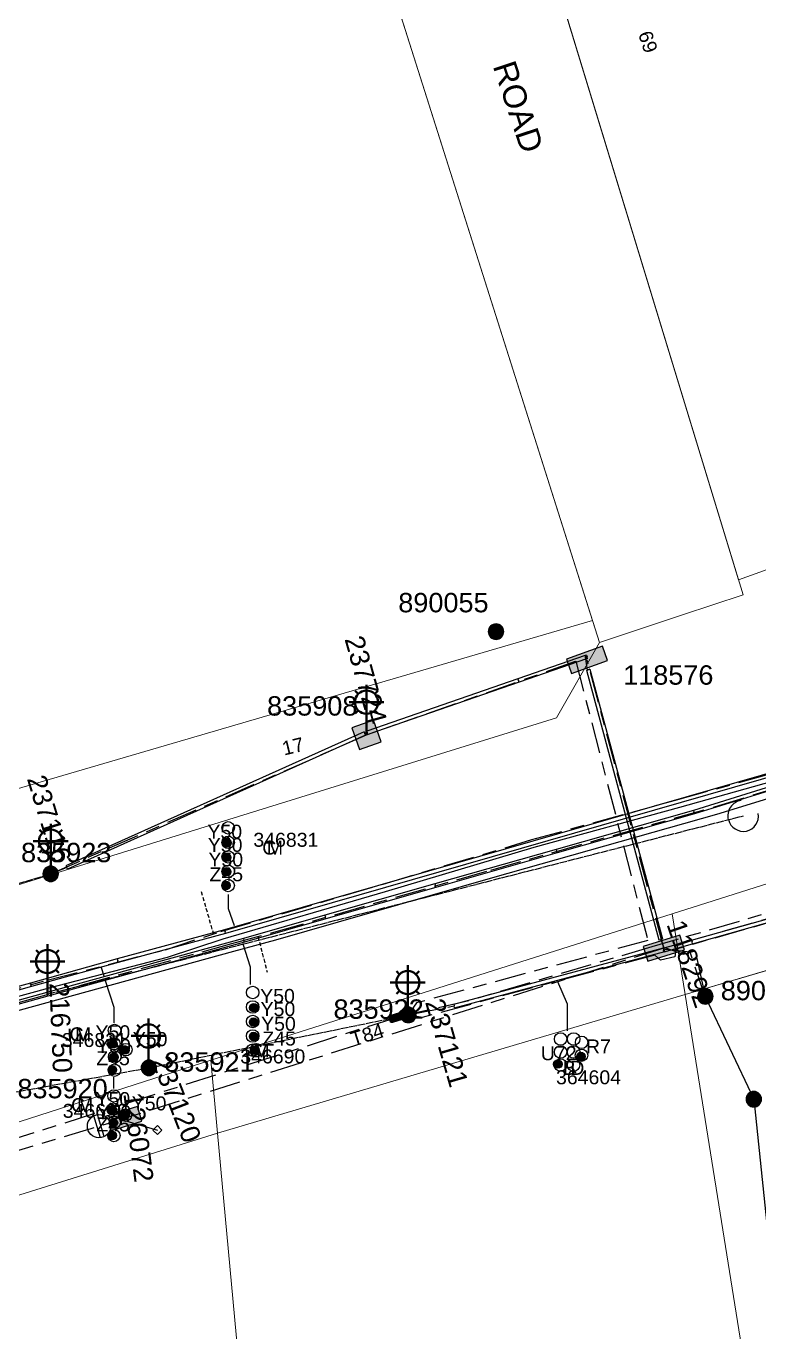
# Model space of a CAD drawing. Header units: metres. Extents: x 303957 to 307239, y 6268736 to 6272503.
# Drawn here: x 305480 to 305574.5, y 6269587.6 to 6269756.1 of the extents above; entities that cross this region are included whole.
import ezdxf
from ezdxf.enums import TextEntityAlignment as Align

# ---------------------------------------------------------------- set-up
doc = ezdxf.new("R2010")
doc.units = ezdxf.units.M
for name, pattern in [('Cable Exist OH', [1, 1, 0]), ('Cable Exist UG', [8.2, 4, -1.2, 1.8, -1.2]), ('DASHED', [0.75, 0.5, -0.25])]:
    doc.linetypes.add(name, pattern=pattern)
doc.layers.get('0').update_dxf_attribs({"color": 6})
doc.layers.add('Cadastre Land Parcels_SP_EXT', color=9, linetype='Continuous', lineweight=5)
doc.layers.add('Cadastre Roads_SP_EXT', color=9, linetype='Continuous', lineweight=5)
for name, color, linetype in [('Duct_SP_EXT', 7, 'Continuous'), ('Equip_HV_EXT', 7, 'Continuous'), ('Equip_LV_EXT', 7, 'Continuous'), ('Equip_SP_SL_EXT', 7, 'Continuous'), ('Mains_HV_EXT', 7, 'Continuous'), ('Mains_HV_MOD', 3, 'Continuous'), ('Mains_LV_EXT', 7, 'Continuous'), ('Mains_SL_EXT', 7, 'Continuous'), ('Mains_SL_MOD', 3, 'Continuous'), ('Mains_TR_EXT', 7, 'Continuous'), ('Services_SP_EXT', 7, 'Continuous'), ('SupportsOH_SP_TR_HV_LV_SL_EXT', 7, 'Continuous'), ('SupportsUG_SP_LV_EXT', 7, 'Continuous'), ('SupportsUG_SP_LV_SL_EXT', 7, 'Continuous'), ('Trench_SP_EXT', 7, 'Continuous')]:
    doc.layers.add(name, color=color, linetype=linetype)
doc.layers.add('UNKNOWN_FEATURES', color=1, linetype='DASHED', plot=False)
doc.styles.add('COLUMN_LABEL', font='arial.ttf')
doc.styles.add('iecARIAL', font='arial.ttf', dxfattribs={"height": 2})
doc.styles.add('POLE_LABEL', font='arial.ttf')
doc.styles.get("Standard").update_dxf_attribs({"font": 'arial.ttf'})
doc.linetypes.add('Cable P UG', pattern='A,6,-0.5,["P",Standard,S=1.7,R=0,X=0.5,Y=-1],-2.9', length=9.4)

# ---------------------------------------------------------------- blocks, each defined once
blk = doc.blocks.new('COLUMN_EXT')
blk.add_hatch(color=256).paths.add_polyline_path([(-1.49, 1.48), (-1.49, -1.49), (1.48, -1.49), (1.48, 1.48)])
blk.add_lwpolyline([(-1.49, -1.49), (1.48, -1.49), (1.48, 1.48), (-1.49, 1.48)], close=True)
for tag, height, style, flags, p in [('ASSET_NUM', 2.5, 'COLUMN_LABEL', 8, (2, 2)), ('STRUCTURE_PLANT_NUMBER', 0.2, 'POLE_LABEL', 9, (1.81, 0.03)), ('STREET_CODE', 0.2, 'COLUMN_LABEL', 9, (1.81, -0.2))]:
    blk.add_attdef(tag, text='', height=height, dxfattribs=dict(style=style, flags=flags)).set_placement(p, align=Align.MIDDLE_LEFT)
at = {"flags": 9}
for tag, p in [('COLUMN_TYPE', (1.81, -0.4)), ('OWNED_BY', (1.81, -0.6)), ('STATE', (1.81, -0.8)), ('USAGE', (1.81, -1)), ('STREETNAME', (1.81, -1.6)), ('LEGEND', (1.81, -1.2)), ('LOCATION', (1.81, -1.4)), ('SUBURB', (1.81, -1.8)), ('NOTES', (1.81, -2))]:
    blk.add_attdef(tag, text='', height=0.2, dxfattribs=at).set_placement(p, align=Align.MIDDLE_LEFT)
at = {"flags": 1}
blk.add_attdef('Z', (1.81, -2.35), '', height=0.2, dxfattribs=at)
blk = doc.blocks.new('PILLAR_EXT')
blk.add_hatch(color=256).paths.add_polyline_path([(-2.475, 0.99), (-2.475, -0.99), (2.475, -0.99), (2.475, 0.99)])
blk.add_lwpolyline([(-2.475, -0.99), (2.475, -0.99), (2.475, 0.99), (-2.475, 0.99)], close=True)
at = {"style": 'iecARIAL', "flags": 8}
blk.add_attdef('ASSET_NUM', (1.5, 3.5), '', height=2.5, dxfattribs=at)
for tag, p, flags in [('OWNED_BY', (0, -0.2), 9), ('STATE', (0, -0.4), 9), ('SUPPORT_TYPE', (0, -0.6), 9), ('STREETNAME', (0, -1.8), 9), ('USAGE', (0, -0.8), 9), ('LEGEND', (0, -1), 9), ('LOCATION', (0, -1.2), 9), ('NOTES', (0, -1.4), 9), ('PARENT', (0, -1.6), 9), ('SUBURB', (0, -2), 1)]:
    blk.add_attdef(tag, p, '', height=0.2, dxfattribs=dict(flags=flags))
blk = doc.blocks.new('DUCT_EXT')
blk.add_circle((0, 0.8), 0.8)
at = {"flags": 1}
blk.add_attdef('Z', (0, 0), '', height=0.2, dxfattribs=at)
at = {"flags": 9}
for tag, p in [('DUCT_CODE', (0, 0)), ('XSECT_TYPE', (0, -0.2)), ('STATE', (0, -0.6)), ('FB_REFERENCE', (0, -0.4)), ('NOTES', (0, -0.8))]:
    blk.add_attdef(tag, text='', height=0.2, dxfattribs=at).set_placement(p, align=Align.MIDDLE_LEFT)
blk = doc.blocks.new('SL_LANTERN_EXT')
at = {"lineweight": 40}
for p, q in [((-1.46, 5.68), (-1.06, 5.28)), ((0, 1.97), (0, 6.47)), ((1.46, 5.68), (1.06, 5.28)), ((-2.25, 4.22), (2.25, 4.22)), ((-1.46, 2.76), (-1.06, 3.16)), ((0, 0), (0, 2.72)), ((1.46, 2.76), (1.06, 3.16))]:
    blk.add_line(p, q, dxfattribs=at)
blk.add_circle((0, 4.22), 1.5, dxfattribs=at)
at = {"style": 'iecARIAL', "flags": 8}
blk.add_attdef('ASSET_NUM', (1.5, 1.5), '', height=2.5, dxfattribs=at)
for tag, p, height, flags in [('OPERATING_VOLTAGE', (0.98, -1.65), 0.2, 9), ('ORIENTATION', (0.98, -1.85), 0.2, 9), ('CONSTRUCTED_VOLTAGE', (0.98, -0.65), 0.2, 9), ('CONTROL_TYPE', (0.98, -0.85), 0.2, 9), ('LANTERN_PURPOSE', (0.98, -1.05), 0.2, 9), ('LANTERN_TYPE', (0.98, -1.25), 0.2, 9), ('NO_PHASES', (0.98, -1.45), 0.2, 9), ('LNUMBER', (2.18, -3.25), 2.5, 8), ('OWNED_BY', (0.98, -2.05), 0.2, 9), ('STATE', (0.98, -2.25), 0.2, 9), ('USAGE', (0.98, -2.45), 0.2, 9), ('CEXIST', (0.98, -2.65), 0.2, 9), ('CNEW', (0.98, -2.85), 0.2, 9), ('CNUMBER', (0.98, -3.05), 0.2, 9), ('CREMOVE', (0.98, -3.25), 0.2, 9), ('CREPLACE', (0.98, -3.45), 0.2, 9), ('LKINGHEIGHT', (0.98, -3.65), 0.2, 9), ('LBRACKET', (0.98, -3.85), 0.2, 9), ('LBRACKETVOCAB', (0.98, -4.05), 0.2, 9), ('LCATEGORY', (0.98, -4.25), 0.2, 9), ('LCHARGE1', (0.98, -4.45), 0.2, 9), ('LCHARGE1PERCENT', (0.98, -4.65), 0.2, 9), ('LCHARGE2', (0.98, -4.85), 0.2, 9), ('LCHARGE2PERCENT', (0.98, -5.05), 0.2, 9), ('LCHARGE3', (0.98, -5.25), 0.2, 9), ('LCHARGE3PERCENT', (0.98, -5.45), 0.2, 9), ('LEXIST', (0.98, -5.65), 0.2, 9), ('LLAMP', (0.98, -5.85), 0.2, 9), ('LLAMPVOCAB', (0.98, -6.05), 0.2, 9), ('LMAST', (0.98, -6.25), 0.2, 9), ('LMASTVOCAB', (0.98, -6.45), 0.2, 9), ('LNEW', (0.98, -6.65), 0.2, 9), ('LANTNUMBER', (0.98, -6.85), 0.2, 9), ('LOUTREACH', (0.98, -7.25), 0.2, 9), ('LOUTREACHVOCAB', (0.98, -7.45), 0.2, 9), ('LRATECODE', (0.98, -7.65), 0.2, 9), ('LREMOVE', (0.98, -7.85), 0.2, 9), ('LREPLACE', (0.98, -8.05), 0.2, 9), ('LTYPE', (0.98, -8.25), 0.2, 9), ('LTYPEVOCAB', (0.98, -8.45), 0.2, 9), ('STREETNAME', (0.98, -9.25), 0.2, 9), ('SUBURB', (0.98, -9.45), 0.2, 1), ('LEGEND', (0.98, -8.65), 0.2, 9), ('LOCATION', (0.98, -8.85), 0.2, 9), ('NOTES', (0.98, -9.05), 0.2, 9)]:
    blk.add_attdef(tag, p, '', height=height, dxfattribs=dict(flags=flags))
blk = doc.blocks.new('CCP_EXT')
at = {"flags": 9}
for tag, p in [('LIFE_SUPPORT', (0, -1.6)), ('STATE', (0, -1.8)), ('NOTES', (0, -2))]:
    blk.add_attdef(tag, text='', height=0.2, dxfattribs=at).set_placement(p, align=Align.MIDDLE_LEFT)
blk.add_wipeout([(0, 0.57), (0.57, 0), (0, -0.57), (-0.57, 0)])
blk.add_lwpolyline([(-0.57, 0), (0, 0.57), (0.57, 0), (0, -0.57), (-0.57, 0)])
at = {"flags": 1}
blk.add_attdef('Z', (0, 0), '', height=0.2, dxfattribs=at)
at = {"flags": 9}
for tag, p in [('CCP_TYPE', (0, 0)), ('CONSTRUCTED_VOLTAGE', (0, -0.2)), ('OPERATING_VOLTAGE', (0, -0.6)), ('ORIENTATION', (0, -0.8)), ('OWNED_BY', (0, -1)), ('NO_PHASES', (0, -0.4)), ('USAGE', (0, -1.2)), ('LEGEND', (0, -1.4))]:
    blk.add_attdef(tag, text='', height=0.2, dxfattribs=at).set_placement(p, align=Align.MIDDLE_LEFT)
blk = doc.blocks.new('POLE_EXT')
blk.add_hatch(color=256).paths.add_polyline_path([(-1, 0, 1), (1, 0, 1)])
blk.add_lwpolyline([(-1, 0, 1), (1, 0, 1)], format="xyb", close=True)
for tag, height, flags, p in [('pNumber', 2.5, 8, (-17.84, 2.07)), ('OWNED_BY', 0.2, 9, (1.35, -0.4)), ('SPECIAL_USE', 0.2, 9, (1.35, -0.8)), ('STATE', 0.2, 9, (1.35, -1)), ('cLV', 0.2, 9, (1.35, -1.4)), ('hDepth', 0.2, 9, (1.35, -1.6)), ('PARENT', 0.2, 9, (1.35, -0.6)), ('USAGE', 0.2, 9, (1.35, -1.2)), ('hDia', 0.2, 9, (1.35, -1.8)), ('cHV', 0.2, 9, (1.35, -2)), ('cLinedev', 0.2, 9, (1.35, -3.4)), ('LBRACKET', 0.2, 9, (1.35, -2.2)), ('LExisting', 0.2, 9, (1.35, -2.4)), ('LANTNUMBER', 0.2, 9, (1.35, -2.6)), ('LOther', 0.2, 9, (1.35, -2.8)), ('LRemove', 0.2, 9, (1.35, -3)), ('LEGEND', 0.2, 9, (1.35, -3.2)), ('pExisting', 0.2, 9, (1.35, -3.8)), ('pFooting', 0.2, 9, (1.35, -4.4)), ('pNew', 0.2, 9, (1.35, -4.6)), ('pRelocate', 0.2, 9, (1.35, -5)), ('LOCATION', 0.2, 9, (1.35, -3.6)), ('PFNUMBER', 0.2, 9, (1.35, -4)), ('NEWPFNUMBER', 0.2, 9, (1.35, -4.2)), ('pRemove', 0.2, 9, (1.35, -5.2)), ('pReplace', 0.2, 9, (1.35, -5.4)), ('pStay', 0.2, 9, (1.35, -5.6)), ('pType', 0.2, 9, (1.35, -5.8)), ('cspan', 0.2, 9, (1.35, -6)), ('STREETNAME', 0.2, 9, (1.35, -6.2)), ('SUBURB', 0.2, 9, (1.35, -6.4)), ('NOTES', 0.2, 9, (1.35, -6.6)), ('MAINTAINED_BY', 0.2, 9, (1.36, -6.81)), ('OPERATED_BY', 0.2, 9, (1.36, -7.01))]:
    blk.add_attdef(tag, text='', height=height, dxfattribs=dict(flags=flags)).set_placement(p, align=Align.MIDDLE_LEFT)
at = {"style": 'POLE_LABEL'}
for tag, height, flags, p in [('ASSET_NUM', 2.5, 8, (2, 2)), ('STRUCTURE_PLANT_NUMBER', 0.2, 9, (1.35, 0.03)), ('STREET_CODE', 0.2, 9, (1.35, -0.2))]:
    blk.add_attdef(tag, text='', height=height, dxfattribs=dict(at, flags=flags)).set_placement(p, align=Align.MIDDLE_LEFT)
at = {"flags": 1}
blk.add_attdef('Z', (1.35, -7.33), '', height=0.2, dxfattribs=at)
blk = doc.blocks.new('HV_STJ_EXT')
h = blk.add_hatch(color=256)
edge = h.paths.add_edge_path()
edge.add_ellipse((-0.59, 0.13), major_axis=(0.226, 0.226), ratio=1, start_angle=45, end_angle=135)
edge.add_line((-0.91, 0.13), (-0.91, -0.13))
edge.add_ellipse((-0.59, -0.13), major_axis=(0.226, 0.226), ratio=1, start_angle=135, end_angle=225)
edge.add_line((-0.59, -0.45), (0.59, -0.45))
edge.add_ellipse((0.59, -0.13), major_axis=(-0.226, 0.226), ratio=1, start_angle=135, end_angle=225)
edge.add_line((0.91, -0.13), (0.91, 0.13))
edge.add_ellipse((0.59, 0.13), major_axis=(-0.226, 0.226), ratio=1, start_angle=225, end_angle=315)
edge.add_line((0.59, 0.45), (-0.59, 0.45))
blk.add_lwpolyline([(-0.91, 0.13), (-0.91, -0.13, 0.414214), (-0.59, -0.45), (0.59, -0.45, 0.414214), (0.91, -0.13), (0.91, 0.13, 0.414214), (0.59, 0.45), (-0.59, 0.45, 0.414214)], format="xyb", close=True)
for tag, flags, p in [('ORIENTATION', 9, (1.5, 0)), ('Z', 1, (1.5, -0.8)), ('USAGE', 9, (1.5, -0.2)), ('LEGEND', 9, (1.5, -0.4)), ('NOTES', 9, (1.5, -0.6))]:
    blk.add_attdef(tag, text='', height=0.2, dxfattribs=dict(flags=flags)).set_placement(p, align=Align.MIDDLE_LEFT)
blk = doc.blocks.new('LV_UG_LINKS_CLOSED_EXT')
blk.add_wipeout([(-1.06, 1.06), (-1.18, 0.92), (-1.29, 0.76), (-1.37, 0.59), (-1.43, 0.42), (-1.48, 0.23), (-1.49, 0.05), (-1.49, -0.14), (-1.46, -0.33), (-1.41, -0.51), (-1.33, -0.68), (-1.24, -0.84), (-1.12, -0.99), (-0.99, -1.12), (-0.84, -1.24), (-0.68, -1.33), (-0.51, -1.41), (-0.33, -1.46), (-0.14, -1.49), (0.05, -1.49), (0.23, -1.48), (0.42, -1.43), (0.59, -1.37), (0.76, -1.29), (0.92, -1.18), (1.06, -1.06), (1.18, -0.92), (1.29, -0.76), (1.37, -0.59), (1.43, -0.42), (1.48, -0.23), (1.49, -0.05), (1.49, 0.14), (1.46, 0.33), (1.41, 0.51), (1.33, 0.68), (1.24, 0.84), (1.12, 0.99), (0.99, 1.12), (0.84, 1.24), (0.68, 1.33), (0.51, 1.41), (0.33, 1.46), (0.14, 1.49), (-0.05, 1.49), (-0.23, 1.48), (-0.42, 1.43), (-0.59, 1.37), (-0.76, 1.29), (-0.92, 1.18)])
for p, q in [((-0.25, -1.48), (-0.25, 1.48)), ((0.25, -1.48), (0.25, 1.48))]:
    blk.add_line(p, q)
blk.add_circle((0, 0), 1.5)
at = {"flags": 9}
for tag, p in [('ACTUAL_STATUS', (0, 0)), ('CONSTRUCTED_VOLTAGE', (0, -0.2)), ('OPERATING_VOLTAGE', (0, -0.6)), ('ORIENTATION', (0, -0.8)), ('STATE', (0, -1)), ('SWITCH_TYPE', (0, -1.2)), ('NO_PHASES', (0, -0.4)), ('USAGE', (0, -1.4)), ('NOTES', (0, -1.6))]:
    blk.add_attdef(tag, text='', height=0.2, dxfattribs=at).set_placement(p, align=Align.MIDDLE_LEFT)
at = {"flags": 1}
blk.add_attdef('Z', (0, 0), '', height=0.2, dxfattribs=at)
blk = doc.blocks.new('CABLE_LARGE_EXT')
h = blk.add_hatch(color=256)
edge = h.paths.add_edge_path()
edge.add_arc((0, 0.55), 0.55, 0, 360)
blk.add_circle((0, 0.55), 0.55)
at = {"flags": 1}
blk.add_attdef('Z', (0, 0), '', height=0.2, dxfattribs=at)
at = {"flags": 9}
for tag, p in [('COND_CODE', (0, 0)), ('STATE', (0, -0.4)), ('XSECT_SIZE', (0, -0.6)), ('FB_REFERENCE', (0, -0.2)), ('NOTES', (0, -0.8))]:
    blk.add_attdef(tag, text='', height=0.2, dxfattribs=at).set_placement(p, align=Align.MIDDLE_LEFT)

msp = doc.modelspace()

# ---------------------------------------------------------------- linework, layer by layer
at = {"layer": 'Cadastre Land Parcels_SP_EXT', "linetype": 'Continuous'}
for points in [[(305553.05, 6269679.45), (305477.47, 6269918.07), (305390.42, 6269890.66), (305474.1, 6269656.34), (305553.05, 6269679.45)], [(305598.55, 6269694.29), (305630.25, 6269713.47), (305609.91, 6269769.19), (305600.8, 6269786.13), (305574.32, 6269814.6), (305542.8, 6269828.89), (305529.13, 6269825.01), (305571.91, 6269684.68), (305598.55, 6269694.29)], [(305548.44, 6269666.88), (305553.96, 6269676.59), (305553.05, 6269679.45), (305474.1, 6269656.34), (305478.14, 6269645.04), (305548.44, 6269666.88)], [(305625.56, 6269649.04), (305625.13, 6269650.91), (305622.92, 6269660.55), (305588.16, 6269649.46), (305563.36, 6269641.59), (305565.03, 6269631.15), (305625.56, 6269649.04)], [(305565.03, 6269631.15), (305563.36, 6269641.59), (305503.8, 6269622.7), (305504.68, 6269613.25), (305565.03, 6269631.15)], [(305608.22, 6269360.98), (305588.36, 6269485.2), (305565.03, 6269631.15), (305504.68, 6269613.25), (305530.34, 6269336.27), (305608.22, 6269360.98)], [(305504.68, 6269613.25), (305503.8, 6269622.7), (305447.2, 6269604.51), (305444.38, 6269600.54), (305444.61, 6269591.91), (305454.1, 6269595.43), (305456.36, 6269598.22), (305504.68, 6269613.25)], [(305492.95, 6269324.41), (305517.02, 6269332.04), (305530.34, 6269336.27), (305504.68, 6269613.25), (305456.36, 6269598.22), (305454.1, 6269595.43), (305444.61, 6269591.91), (305447.57, 6269482.43), (305452.19, 6269311.49), (305492.95, 6269324.41)]]:
    msp.add_lwpolyline(points, close=True, dxfattribs=at)
msp.add_lwpolyline([(305577.63, 6269634.88), (305565.03, 6269631.15), (305588.36, 6269485.2)], dxfattribs=at)
at = {"layer": 'Cadastre Roads_SP_EXT', "linetype": 'Continuous'}
msp.add_lwpolyline([(305218.53, 6270333.3), (305260.97, 6270265.28), (305297.74, 6270206.29), (305335.09, 6270146.39), (305369.98, 6270090.46), (305425.11, 6270002), (305477.47, 6269918.07), (305553.96, 6269676.59), (305564.68, 6269680.15), (305572.5, 6269682.74), (305498.47, 6269925.58), (305462.05, 6269983.48), (305423.75, 6270044.37), (305385.96, 6270104.54), (305342.63, 6270173.44), (305298.36, 6270243.8), (305254.9, 6270312.89)], dxfattribs=at)
at = {"layer": 'Duct_SP_EXT'}
for p, q in [((305552.13, 6269674.92), (305543.44, 6269671.91)), ((305552.28, 6269674.47), (305543.59, 6269671.46)), ((305552.3, 6269674.97), (305552.13, 6269674.92)), ((305552.13, 6269674.92), (305552.2, 6269674.69)), ((305552.28, 6269674.47), (305552.2, 6269674.69)), ((305552.43, 6269674.51), (305552.28, 6269674.47)), ((305552.3, 6269674.97), (305552.36, 6269674.74)), ((305552.43, 6269674.51), (305552.36, 6269674.74)), ((305552.28, 6269673.02), (305552.51, 6269673.08)), ((305552.28, 6269673.02), (305561.63, 6269638.21)), ((305552.74, 6269673.15), (305552.51, 6269673.08)), ((305552.74, 6269673.15), (305562.09, 6269638.33)), ((305543.44, 6269671.91), (305523.93, 6269665.16)), ((305543.59, 6269671.46), (305524.09, 6269664.71)), ((305543.44, 6269671.91), (305543.52, 6269671.69)), ((305543.44, 6269671.91), (305543.52, 6269671.69)), ((305543.59, 6269671.46), (305543.52, 6269671.69)), ((305543.59, 6269671.46), (305543.52, 6269671.69)), ((305523.6, 6269665.07), (305485.12, 6269647.79)), ((305523.79, 6269664.64), (305485.32, 6269647.35)), ((305523.6, 6269665.07), (305523.69, 6269664.85)), ((305523.79, 6269664.64), (305523.69, 6269664.85)), ((305523.93, 6269665.16), (305524.01, 6269664.93)), ((305524.09, 6269664.71), (305524.01, 6269664.93)), ((305582.17, 6269661.54), (305505.58, 6269639.51)), ((305582.31, 6269661.08), (305505.71, 6269639.05)), ((305576.15, 6269658.04), (305566.09, 6269654.92)), ((305576.28, 6269657.58), (305566.23, 6269654.46)), ((305566.09, 6269654.92), (305548.38, 6269649.89)), ((305566.23, 6269654.46), (305548.51, 6269649.43)), ((305566.09, 6269654.92), (305566.16, 6269654.69)), ((305566.23, 6269654.46), (305566.16, 6269654.69)), ((305548.38, 6269649.89), (305532.72, 6269645.43)), ((305548.51, 6269649.43), (305532.85, 6269644.96)), ((305548.38, 6269649.89), (305548.44, 6269649.66)), ((305548.51, 6269649.43), (305548.44, 6269649.66)), ((305485.12, 6269647.79), (305485.22, 6269647.57)), ((305485.32, 6269647.35), (305485.22, 6269647.57)), ((305532.72, 6269645.43), (305518.55, 6269641.39)), ((305532.72, 6269645.43), (305532.79, 6269645.2)), ((305565.85, 6269638.17), (305591.58, 6269645.43)), ((305532.85, 6269644.96), (305518.68, 6269640.93)), ((305532.85, 6269644.96), (305532.79, 6269645.2)), ((305565.98, 6269637.7), (305591.71, 6269644.97)), ((305518.55, 6269641.39), (305508.03, 6269638.38)), ((305518.68, 6269640.93), (305508.16, 6269637.91)), ((305518.55, 6269641.39), (305518.62, 6269641.16)), ((305518.68, 6269640.93), (305518.62, 6269641.16)), ((305505.58, 6269639.51), (305491.73, 6269635.76)), ((305505.71, 6269639.05), (305491.86, 6269635.29)), ((305505.58, 6269639.51), (305505.65, 6269639.28)), ((305505.71, 6269639.05), (305505.65, 6269639.28)), ((305508.03, 6269638.38), (305482.68, 6269631.43)), ((305508.16, 6269637.91), (305482.81, 6269630.97)), ((305508.03, 6269638.38), (305508.09, 6269638.15)), ((305508.16, 6269637.91), (305508.09, 6269638.15)), ((305535.16, 6269629.92), (305562.25, 6269637.18)), ((305561.63, 6269638.21), (305561.86, 6269638.27)), ((305562.09, 6269638.33), (305561.86, 6269638.27)), ((305562.17, 6269637.13), (305565.85, 6269638.17)), ((305562.17, 6269637.13), (305562.24, 6269636.9)), ((305562.25, 6269637.18), (305562.32, 6269636.95)), ((305562.3, 6269636.67), (305565.98, 6269637.7)), ((305565.85, 6269638.17), (305565.92, 6269637.94)), ((305565.85, 6269638.17), (305565.92, 6269637.94)), ((305565.98, 6269637.7), (305565.92, 6269637.94)), ((305565.98, 6269637.7), (305565.92, 6269637.94)), ((305491.73, 6269635.76), (305480.57, 6269632.64)), ((305491.73, 6269635.76), (305491.8, 6269635.52)), ((305491.86, 6269635.29), (305491.8, 6269635.52)), ((305535.28, 6269629.46), (305562.38, 6269636.72)), ((305562.3, 6269636.67), (305562.24, 6269636.9)), ((305562.38, 6269636.72), (305562.32, 6269636.95)), ((305491.86, 6269635.29), (305480.7, 6269632.18)), ((305480.57, 6269632.64), (305473.74, 6269630.76)), ((305480.7, 6269632.18), (305473.86, 6269630.3)), ((305480.57, 6269632.64), (305480.64, 6269632.41)), ((305480.7, 6269632.18), (305480.64, 6269632.41)), ((305482.68, 6269631.43), (305468.32, 6269627.47)), ((305482.81, 6269630.97), (305468.45, 6269627)), ((305482.68, 6269631.43), (305482.74, 6269631.2)), ((305482.81, 6269630.97), (305482.74, 6269631.2)), ((305535.16, 6269629.92), (305535.22, 6269629.69)), ((305535.28, 6269629.46), (305535.22, 6269629.69))]:
    msp.add_line(p, q, dxfattribs=at)
for points in [[(305506.07, 6269644.09), (305506.07, 6269642.27), (305506.84, 6269640.06)], [(305508.96, 6269632.45), (305508.96, 6269634.69), (305508.01, 6269637.68)], [(305490.04, 6269633.53), (305489.71, 6269634.6)], [(305491.36, 6269627.52), (305491.36, 6269629.49), (305490.22, 6269632.91)], [(305549.85, 6269626.47), (305549.85, 6269629.9), (305548.58, 6269632.8)], [(305549.85, 6269626.47), (305549.85, 6269629.9), (305548.58, 6269632.8)], [(305491.31, 6269619.02), (305491.31, 6269620.49)]]:
    msp.add_lwpolyline(points, dxfattribs=at)
at = {"layer": 'Mains_HV_EXT', "linetype": 'Continuous'}
for points in [[(305572.25, 6269656.2, 0.446425), (305570.59, 6269653.73)], [(305570.61, 6269653.73, 0.97069), (305574.46, 6269654.53)]]:
    msp.add_lwpolyline(points, format="xyb", dxfattribs=at)
at = {"layer": 'Mains_HV_MOD', "linetype": 'Cable Exist UG'}
msp.add_lwpolyline([(305775.01, 6269698.73), (305774.41, 6269700.45), (305769.82, 6269698.97), (305768.83, 6269699.56), (305768.83, 6269699.56), (305754.93, 6269695.4), (305709.63, 6269681.73), (305695.64, 6269673.81), (305694.02, 6269675.82), (305619.18, 6269654.46), (305619.18, 6269654.46), (305560.71, 6269637.3), (305537.1, 6269630.36), (305527.74, 6269628.2)], dxfattribs=at)
at = {"layer": 'Mains_LV_EXT', "linetype": 'Cable Exist UG'}
for points in [[(305562.27, 6269637.14), (305552.36, 6269674.36)], [(305603.16, 6269648.82), (305593.57, 6269646.01), (305592.09, 6269647.14), (305590.08, 6269646.45), (305589.51, 6269644.85), (305562.27, 6269637.14)]]:
    msp.add_lwpolyline(points, dxfattribs=at)
at = {"layer": 'Mains_SL_EXT', "linetype": 'Cable Exist UG'}
for points in [[(305483.25, 6269646.78), (305523.91, 6269664.67)], [(305591.6, 6269645.38), (305588.46, 6269644.02), (305588.46, 6269644.02), (305563.84, 6269637.02), (305563.67, 6269636.04), (305561.84, 6269635.61), (305561.12, 6269636.26), (305531.07, 6269628.21), (305529.3, 6269628.53)]]:
    msp.add_lwpolyline(points, dxfattribs=at)
at = {"layer": 'Mains_SL_EXT', "linetype": 'Cable Exist OH'}
for points in [[(305482.74, 6269631.2), (305572.53, 6269654.22)], [(305450.44, 6269636.83), (305483.16, 6269646.74), (305483.25, 6269646.78)], [(305495.76, 6269621.69), (305495.82, 6269621.7), (305529.3, 6269628.53)], [(305476.86, 6269618.27), (305495.76, 6269621.69)]]:
    msp.add_lwpolyline(points, dxfattribs=at)
at = {"layer": 'Mains_SL_MOD', "linetype": 'Cable Exist UG'}
msp.add_lwpolyline([(305523.91, 6269664.67), (305550.93, 6269674.18), (305560.21, 6269638.13), (305530.37, 6269630.08), (305529.3, 6269628.53)], dxfattribs=at)
at = {"layer": 'Services_SP_EXT'}
for points in [[(305562.48, 6269637.18), (305564.79, 6269636.35), (305566.3, 6269636.8), (305567.62, 6269630.92)], [(305567.62, 6269630.92), (305573.88, 6269617.65), (305578.84, 6269569.99), (305584.6, 6269517.89), (305589.78, 6269465.99), (305594.53, 6269416.03), (305590.41, 6269408.17)]]:
    msp.add_lwpolyline(points, dxfattribs=at)
at = {"layer": 'Trench_SP_EXT', "linetype": 'Cable Exist UG'}
for points in [[(305552.41, 6269673.03), (305552.16, 6269674.76)], [(305483.16, 6269646.74), (305485.09, 6269647.53)], [(305561.88, 6269638.28), (305562.32, 6269637.09)], [(305567.62, 6269630.92), (305565.66, 6269636.61), (305562.45, 6269636.96)], [(305529.3, 6269628.53), (305535.22, 6269629.69)]]:
    msp.add_lwpolyline(points, dxfattribs=at)
at = {"layer": 'UNKNOWN_FEATURES'}
for points in [[(305504.21, 6269638.89), (305502.56, 6269644.6)], [(305509.9, 6269638.66), (305511.08, 6269634.05)]]:
    msp.add_lwpolyline(points, dxfattribs=at)

# ---------------------------------------------------------------- block references
at = {"layer": 'Duct_SP_EXT'}
for p, rotation in [((305506.86, 6269652.67), 90.0000000000002), ((305506.86, 6269650.8), 90.0000000000002), ((305506.86, 6269648.93), 90.0000000000002), ((305506.86, 6269647.06), 90.0000000000002), ((305506.86, 6269645.23), 90.0000000000002), ((305510.02, 6269631.42), 90.0000000000002), ((305510.02, 6269629.55), 90.0000000000002), ((305490.59, 6269626.53), 269.9999999999998), ((305510.02, 6269627.68), 90.0000000000002), ((305490.51, 6269624.82), 269.9999999999998), ((305510.02, 6269625.81), 90.0000000000002), ((305490.61, 6269623.12), 269.9999999999998), ((305492.05, 6269624.04), 269.9999999999998), ((305510.02, 6269623.98), 90.0000000000002), ((305490.59, 6269621.4), 269.9999999999998), ((305490.52, 6269618.08), 269.9999999999998), ((305490.44, 6269616.37), 269.9999999999998), ((305490.55, 6269614.67), 269.9999999999998), ((305491.99, 6269615.59), 269.9999999999998), ((305490.52, 6269612.96), 269.9999999999998)]:
    msp.add_blockref('DUCT_EXT', p, dxfattribs=dict(at, rotation=rotation))
for name, p in [('CABLE_LARGE_EXT', (305505.89, 6269650.18)), ('CABLE_LARGE_EXT', (305505.87, 6269648.31)), ('CABLE_LARGE_EXT', (305505.87, 6269646.46)), ('CABLE_LARGE_EXT', (305505.77, 6269644.68)), ('CABLE_LARGE_EXT', (305509.36, 6269628.91)), ('CABLE_LARGE_EXT', (305509.34, 6269627.04)), ('CABLE_LARGE_EXT', (305491.19, 6269624.22)), ('CABLE_LARGE_EXT', (305509.34, 6269625.19)), ('DUCT_EXT', (305548.95, 6269624.62)), ('DUCT_EXT', (305550.64, 6269624.62)), ('DUCT_EXT', (305551.66, 6269624.19)), ('CABLE_LARGE_EXT', (305491.33, 6269622.54)), ('CABLE_LARGE_EXT', (305492.72, 6269623.45)), ('CABLE_LARGE_EXT', (305509.51, 6269623.42)), ('DUCT_EXT', (305548.95, 6269622.94)), ('DUCT_EXT', (305550.64, 6269622.94)), ('DUCT_EXT', (305551.65, 6269622.52)), ('CABLE_LARGE_EXT', (305551.58, 6269622.61)), ('CABLE_LARGE_EXT', (305491.11, 6269620.9)), ('CABLE_LARGE_EXT', (305548.6, 6269621.64)), ('DUCT_EXT', (305548.94, 6269621.27)), ('DUCT_EXT', (305550.63, 6269621.27)), ('CABLE_LARGE_EXT', (305492.67, 6269615))]:
    msp.add_blockref(name, p, dxfattribs=at)
at = {"layer": 'Equip_HV_EXT', "rotation": 197.6319262794682}
msp.add_blockref('HV_STJ_EXT', (305527.74, 6269628.2), dxfattribs=at)
at = {"layer": 'Equip_SP_SL_EXT'}
ref = msp.add_blockref('SL_LANTERN_EXT', (305523.91, 6269664.67), dxfattribs=at)
ref.add_attrib('ASSET_NUM', '237724', dxfattribs={"layer": '0', "height": 2.5, "rotation": 285.6859, "style": 'iecARIAL'}).set_placement((305525.41, 6269666.17), align=Align.MIDDLE_RIGHT)
ref = msp.add_blockref('SL_LANTERN_EXT', (305483.16, 6269646.74), dxfattribs=at)
ref.add_attrib('ASSET_NUM', '237116', dxfattribs={"layer": '0', "height": 2.5, "rotation": 286.9193, "style": 'iecARIAL'}).set_placement((305484.66, 6269648.24), align=Align.MIDDLE_RIGHT)
ref = msp.add_blockref('SL_LANTERN_EXT', (305482.74, 6269631.2), dxfattribs=at)
ref.add_attrib('ASSET_NUM', '216750', dxfattribs={"layer": '0', "height": 2.5, "rotation": 272.3013, "style": 'iecARIAL'}).set_placement((305484.24, 6269632.7), align=Align.MIDDLE_LEFT)
ref = msp.add_blockref('SL_LANTERN_EXT', (305529.23, 6269628.48), dxfattribs=at)
ref.add_attrib('ASSET_NUM', '237121', dxfattribs={"layer": '0', "height": 2.5, "rotation": 286.1573, "style": 'iecARIAL'}).set_placement((305530.73, 6269629.98), align=Align.BOTTOM_LEFT)
ref = msp.add_blockref('SL_LANTERN_EXT', (305495.78, 6269621.59), dxfattribs=at)
ref.add_attrib('ASSET_NUM', '237120', dxfattribs={"layer": '0', "height": 2.5, "rotation": 291.2947, "style": 'iecARIAL'}).set_placement((305497.28, 6269623.09), align=Align.MIDDLE_LEFT)
at = {"layer": 'SupportsOH_SP_TR_HV_LV_SL_EXT'}
ref = msp.add_blockref('POLE_EXT', (305540.62, 6269678), dxfattribs=at)
ref.add_attrib('ASSET_NUM', '890055', dxfattribs={"layer": '0', "height": 2.5, "style": 'POLE_LABEL'}).set_placement((305539.66, 6269679.74), align=Align.BOTTOM_RIGHT)
ref = msp.add_blockref('POLE_EXT', (305483.16, 6269646.74), dxfattribs=at)
ref.add_attrib('ASSET_NUM', '835923', dxfattribs={"layer": '0', "height": 2.5, "style": 'POLE_LABEL'}).set_placement((305485.16, 6269647.49), align=Align.BOTTOM_CENTER)
ref = msp.add_blockref('POLE_EXT', (305567.62, 6269630.92), dxfattribs=at)
ref.add_attrib('ASSET_NUM', '890056', dxfattribs={"layer": '0', "height": 2.5, "style": 'POLE_LABEL'}).set_placement((305569.62, 6269631.67), align=Align.MIDDLE_LEFT)
ref = msp.add_blockref('POLE_EXT', (305529.3, 6269628.53), dxfattribs=at)
ref.add_attrib('ASSET_NUM', '835922', dxfattribs={"layer": '0', "height": 2.5, "style": 'POLE_LABEL'}).set_placement((305531.3, 6269629.28), align=Align.MIDDLE_RIGHT)
ref = msp.add_blockref('POLE_EXT', (305495.82, 6269621.7), dxfattribs=at)
ref.add_attrib('ASSET_NUM', '835921', dxfattribs={"layer": '0', "height": 2.5, "style": 'POLE_LABEL'}).set_placement((305497.82, 6269622.45), align=Align.MIDDLE_LEFT)
ref = msp.add_blockref('POLE_EXT', (305476.86, 6269618.27), dxfattribs=at)
ref.add_attrib('ASSET_NUM', '835920', dxfattribs={"layer": '0', "height": 2.5, "style": 'POLE_LABEL'}).set_placement((305478.86, 6269619.02), align=Align.MIDDLE_LEFT)
ref = msp.add_blockref('POLE_EXT', (305573.88, 6269617.65), dxfattribs=at)
ref.add_attrib('ASSET_NUM', '525272', dxfattribs={"layer": '0', "height": 2.5, "style": 'POLE_LABEL'}).set_placement((305575.88, 6269618.4), align=Align.MIDDLE_LEFT)
at = {"layer": 'SupportsUG_SP_LV_EXT'}
ref = msp.add_blockref('PILLAR_EXT', (305552.36, 6269674.36), dxfattribs=dict(at, rotation=19.73073627343896))
ref.add_attrib('ASSET_NUM', '118576', dxfattribs={"layer": '0', "height": 2.5, "style": 'iecARIAL'}).set_placement((305568.67, 6269672.4), align=Align.MIDDLE_RIGHT)
ref = msp.add_blockref('PILLAR_EXT', (305562.27, 6269637.14), dxfattribs=dict(at, rotation=17.02052581262067))
ref.add_attrib('ASSET_NUM', '118292', dxfattribs={"layer": '0', "height": 2.5, "rotation": 289.056, "style": 'iecARIAL'}).set_placement((305563.77, 6269640.64), align=Align.MIDDLE_LEFT)
ref = msp.add_blockref('PILLAR_EXT', (305492.27, 6269615.03), dxfattribs=dict(at, rotation=16.79837189696678))
ref.add_attrib('ASSET_NUM', '126072', dxfattribs={"layer": '0', "height": 2.5, "rotation": 277.2008, "style": 'iecARIAL'}).set_placement((305493.77, 6269618.53), align=Align.MIDDLE_LEFT)
at = {"layer": 'SupportsUG_SP_LV_SL_EXT'}
ref = msp.add_blockref('COLUMN_EXT', (305523.91, 6269664.67), dxfattribs=dict(at, rotation=19.53665509730853))
ref.add_attrib('ASSET_NUM', '835908', dxfattribs={"layer": '0', "height": 2.5, "style": 'COLUMN_LABEL'}).set_placement((305522.73, 6269668.41), align=Align.MIDDLE_RIGHT)

# ---------------------------------------------------------------- texts
at = {"layer": 'Cadastre Land Parcels_SP_EXT', "linetype": 'Continuous'}
for s, rotation, p in [('69', 288.6892, (305558.93, 6269755.15)), ('17', 13.5584, (305513.27, 6269662))]:
    msp.add_text(s, height=1.8, rotation=rotation, dxfattribs=at).set_placement(p)
at = {"layer": 'Cadastre Roads_SP_EXT'}
msp.add_text('ROAD', height=3, rotation=288.2889, dxfattribs=at).set_placement((305540.18, 6269751.01))
at = {"layer": 'Duct_SP_EXT'}
for s, p in [('Y50', (305503.38, 6269651.28)), ('Y50', (305503.43, 6269649.57)), ('346831', (305509.31, 6269650.23)), ('C', (305510.45, 6269649.22)), ('M', (305511.05, 6269649.2)), ('Y50', (305503.51, 6269647.69)), ('Z45', (305503.65, 6269645.78)), ('Y50', (305510.19, 6269630.08)), ('Y50', (305510.24, 6269628.38)), ('C', (305485.59, 6269625.13)), ('M', (305486.3, 6269625.13)), ('Y50', (305488.94, 6269625.39)), ('Y50', (305510.31, 6269626.49)), ('346831', (305484.6, 6269624.39)), ('Y50', (305489.03, 6269623.62)), ('Y50', (305493.75, 6269624.51)), ('Z45', (305510.46, 6269624.58)), ('R7', (305552.22, 6269623.56)), ('Z45', (305489.04, 6269622.04)), ('346690', (305507.62, 6269622.27)), ('C', (305508.7, 6269623.06)), ('M', (305509.31, 6269623.04)), ('U72', (305546.4, 6269622.68)), ('B', (305549.24, 6269620.79)), ('D', (305550.2, 6269620.79)), ('364604', (305548.36, 6269619.58)), ('346690', (305484.71, 6269615.25)), ('C', (305485.79, 6269616)), ('M', (305486.54, 6269616.02)), ('Y50', (305493.62, 6269616.21))]:
    msp.add_text(s, height=1.8, dxfattribs=at).set_placement(p)
at = {"layer": 'Mains_LV_EXT'}
msp.add_text('T84', height=1.8, rotation=17.5308, dxfattribs=at).set_placement((305522.2, 6269624.48))

# ---------------------------------------------------------------- next in the draw order: block references
at = {"layer": 'Services_SP_EXT'}
msp.add_blockref('CCP_EXT', (305496.92, 6269613.67), dxfattribs=at)

# ---------------------------------------------------------------- next in the draw order: linework, layer by layer
at = {"layer": 'Mains_HV_MOD', "linetype": 'Cable P UG'}
for points in [[(305422.94, 6269614.55), (305427.55, 6269615.87), (305447.95, 6269622.27), (305467.86, 6269627.9), (305482.95, 6269632.03), (305498.24, 6269635.99), (305505.4, 6269638.35), (305526.36, 6269644.45), (305545.53, 6269650.19), (305564.33, 6269655.36), (305584.74, 6269661.05)], [(305408.98, 6269608.66), (305422.85, 6269612.76), (305449.43, 6269620.55), (305459.06, 6269623.36), (305470.82, 6269626.84), (305479.28, 6269629.18), (305506.78, 6269636.76), (305512.19, 6269638.23), (305540.22, 6269646.27), (305569.1, 6269654.43), (305582.98, 6269658.68)]]:
    msp.add_lwpolyline(points, dxfattribs=at)
at = {"layer": 'Mains_LV_EXT', "linetype": 'Cable Exist UG'}
msp.add_lwpolyline([(305562.27, 6269637.14), (305492.27, 6269615.03)], dxfattribs=at)
at = {"layer": 'Services_SP_EXT'}
msp.add_lwpolyline([(305492.27, 6269615.03), (305496.92, 6269613.67)], dxfattribs=at)

# ---------------------------------------------------------------- next in the draw order: block references
at = {"layer": 'Equip_LV_EXT', "rotation": 16.64326556775746}
msp.add_blockref('LV_UG_LINKS_CLOSED_EXT', (305489.39, 6269614.17), dxfattribs=at)

# ---------------------------------------------------------------- next in the draw order: linework, layer by layer
at = {"layer": 'Mains_HV_EXT', "linetype": 'Cable Exist UG'}
msp.add_lwpolyline([(305445.03, 6269598.25), (305446.72, 6269599.38), (305445.95, 6269602.2), (305445.95, 6269602.2), (305527.65, 6269628.17)], dxfattribs=at)
at = {"layer": 'Mains_LV_EXT', "linetype": 'Cable Exist UG'}
msp.add_lwpolyline([(305445.03, 6269598.25), (305445.65, 6269601.09), (305492.27, 6269615.03)], dxfattribs=at)
at = {"layer": 'Mains_TR_EXT', "linetype": 'Cable Exist UG'}
for points in [[(305395.66, 6269607.71), (305402.34, 6269609.68), (305427.26, 6269616.83), (305447.66, 6269623.22), (305467.59, 6269628.86), (305482.69, 6269633), (305497.96, 6269636.95), (305505.11, 6269639.3), (305526.07, 6269645.41), (305545.25, 6269651.15), (305564.06, 6269656.32), (305584.46, 6269662.01)], [(305354.58, 6269594.15), (305364.48, 6269596.45), (305385.72, 6269602.72), (305405.73, 6269608.74), (305422.57, 6269613.72), (305449.15, 6269621.51), (305458.78, 6269624.32), (305470.54, 6269627.81), (305479.01, 6269630.14), (305506.52, 6269637.73), (305511.93, 6269639.2), (305539.95, 6269647.23), (305568.82, 6269655.39), (305582.69, 6269659.64)]]:
    msp.add_lwpolyline(points, dxfattribs=at)

# ---------------------------------------------------------------- next in the draw order: block references
at = {"layer": 'Duct_SP_EXT'}
for p in [(305491.11, 6269615.71), (305491.25, 6269614.06), (305491.08, 6269612.41)]:
    msp.add_blockref('CABLE_LARGE_EXT', p, dxfattribs=at)

# ---------------------------------------------------------------- next in the draw order: texts
for s, p in [('Y50', (305488.94, 6269616.77)), ('Y50', (305489.07, 6269615.05)), ('Z45', (305489.04, 6269613.49))]:
    msp.add_text(s, height=1.8, dxfattribs=at).set_placement(p)

doc.saveas('drawing.dxf')
